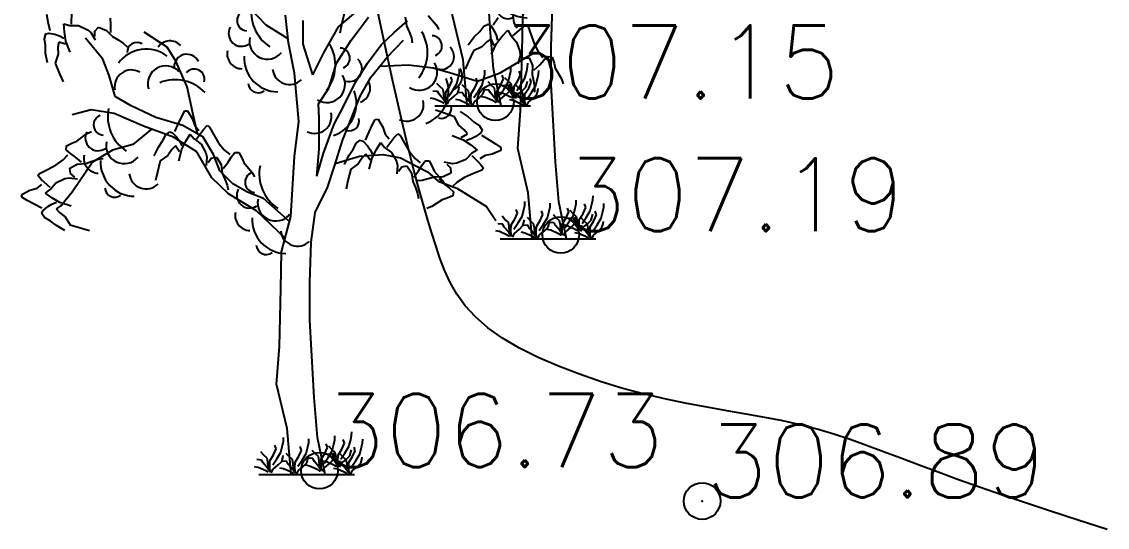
# Model space of a CAD drawing. Header units: millimetres. Extents: x 524954 to 526204, y 9523489 to 9524010.
# Drawn here: x 526007.59 to 526022.45, y 9523843.08 to 9523850 of the extents above; entities that cross this region are included whole.
import ezdxf

# ---------------------------------------------------------------- set-up
doc = ezdxf.new("R2010")
doc.units = ezdxf.units.MM
doc.header["$PDMODE"] = 32
doc.header["$PDSIZE"] = 0.5
doc.linetypes.add('ACAD_ISO12W100', pattern=[21, 12, -3, 0, -3, 0, -3])
for name, color, linetype in [('Arbre', 34, 'ACAD_ISO12W100'), ('CN_01_00', 3, 'Continuous'), ('TopoAlt', 3, 'Continuous'), ('TOPOJIS', 7, 'Continuous')]:
    doc.layers.add(name, color=color, linetype=linetype)
doc.styles.add('Simplex 1.0', font='Simplex.shx', dxfattribs={"width": 0.99, "height": 1})

# ---------------------------------------------------------------- blocks, each defined once
blk = doc.blocks.new('TCPOINT M')
at = {"color": 0}
blk.add_point((0, 0), dxfattribs=at)
at = {"layer": 'TopoAlt', "style": 'Simplex 1.0', "width": 0.99}
blk.add_attdef('ALT', (0.15, 0.15), '', height=1, dxfattribs=at)
blk = doc.blocks.new('v088')
at = {"color": 3, "linetype": 'Continuous'}
for p, q in [((-3.535, 6.188), (-3.555, 6.29)), ((-3.216, 6.161), (-3.213, 6.322)), ((-2.677, 6.155), (-2.683, 6.24)), ((0.516, 6.305), (0.479, 6.149)), ((1.348, 6.255), (1.367, 6.137)), ((1.661, 6.279), (1.771, 6.151)), ((2.554, 6.15), (2.623, 6.25)), ((2.82, 6.28), (2.835, 6.18)), ((-3.51, 6.069), (-3.535, 6.188)), ((-3.32, 6.164), (-3.24, 6.142)), ((-3.314, 6.053), (-3.32, 6.164)), ((-3.24, 6.142), (-3.121, 6.14)), ((-3.121, 6.14), (-2.999, 6.083)), ((-2.895, 6.065), (-2.845, 6.118)), ((-2.845, 6.118), (-2.738, 6.075)), ((-2.68, 6.046), (-2.677, 6.155)), ((0.479, 6.149), (0.454, 6.035)), ((1.367, 6.137), (1.402, 6.054)), ((1.771, 6.151), (1.807, 6.088)), ((2.37, 6.061), (2.423, 6.13)), ((2.423, 6.13), (2.485, 6.161)), ((2.485, 6.161), (2.52, 6.142)), ((2.52, 6.142), (2.566, 6.069)), ((2.823, 6), (2.943, 6.107)), ((2.835, 6.18), (2.877, 6.107)), ((2.943, 6.107), (3.004, 6.15)), ((3.004, 6.15), (3.031, 6.123)), ((3.031, 6.123), (3.07, 6.007)), ((-3.586, 5.96), (-3.566, 6.026)), ((-3.573, 5.874), (-3.586, 5.96)), ((-3.566, 6.026), (-3.528, 6.038)), ((-3.528, 6.038), (-3.444, 6.022)), ((-3.444, 6.022), (-3.38, 5.999)), ((-3.38, 5.999), (-3.32, 5.968)), ((-3.294, 5.928), (-3.314, 6.053)), ((-2.999, 6.083), (-2.952, 6.044)), ((-2.952, 6.044), (-2.892, 5.945)), ((-2.896, 5.991), (-2.895, 6.065)), ((-2.738, 6.075), (-2.654, 5.99)), ((-2.654, 5.99), (-2.576, 5.943)), ((-2.576, 5.943), (-2.504, 5.896)), ((1.402, 6.054), (1.433, 5.974)), ((1.433, 5.974), (1.446, 5.906)), ((2.212, 5.877), (2.293, 5.984)), ((2.293, 5.984), (2.37, 6.061)), ((2.523, 5.957), (2.466, 5.919)), ((2.566, 5.869), (2.523, 5.957)), ((2.566, 6.069), (2.593, 6.007)), ((2.593, 6.007), (2.612, 5.942)), ((2.6, 5.896), (2.677, 5.996)), ((2.677, 5.996), (2.754, 6.077)), ((2.754, 6.077), (2.793, 6.004)), ((2.793, 6.004), (2.873, 5.915)), ((3.07, 6.007), (3.116, 5.88)), ((-3.57, 5.765), (-3.573, 5.874)), ((-3.392, 5.914), (-3.403, 5.846)), ((-3.403, 5.846), (-3.4, 5.748)), ((-3.298, 5.884), (-3.392, 5.914)), ((-3.235, 5.777), (-3.294, 5.928)), ((-2.504, 5.896), (-2.454, 5.849)), ((2.281, 5.796), (2.216, 5.65)), ((2.396, 5.85), (2.281, 5.796)), ((2.466, 5.919), (2.396, 5.85)), ((2.531, 5.75), (2.6, 5.896)), ((2.873, 5.915), (2.916, 5.788)), ((3.116, 5.88), (3.173, 5.777)), ((-3.547, 5.632), (-3.57, 5.765)), ((-3.4, 5.748), (-3.44, 5.627)), ((2.216, 5.65), (2.169, 5.542)), ((2.92, 5.727), (2.889, 5.615)), ((2.916, 5.788), (2.92, 5.727)), ((2.92, 5.65), (2.973, 5.7)), ((2.973, 5.7), (3.047, 5.7)), ((3.047, 5.7), (3.089, 5.592)), ((3.173, 5.777), (3.231, 5.703)), ((3.189, 5.603), (3.247, 5.665)), ((3.247, 5.665), (3.304, 5.719)), ((3.304, 5.719), (3.358, 5.707)), ((3.358, 5.707), (3.385, 5.627)), ((-3.44, 5.627), (-3.379, 5.479)), ((3.089, 5.592), (3.085, 5.473)), ((3.108, 5.53), (3.189, 5.603)), ((3.385, 5.627), (3.4, 5.557)), ((3.4, 5.557), (3.485, 5.411)), ((-3.379, 5.479), (-3.332, 5.372)), ((3.085, 5.473), (3.104, 5.384)), ((3.104, 5.384), (3.12, 5.3)), ((3.485, 5.411), (3.508, 5.342)), ((3.12, 5.3), (3.12, 5.23)), ((-1.707, 4.895), (-1.667, 4.973)), ((-1.667, 4.973), (-1.628, 4.976)), ((-1.628, 4.976), (-1.564, 4.867)), ((1.872, 4.946), (1.762, 4.985)), ((2.022, 4.89), (1.872, 4.946)), ((2.099, 4.964), (2.211, 4.89)), ((-1.801, 4.689), (-1.751, 4.8)), ((-1.751, 4.8), (-1.707, 4.895)), ((-1.564, 4.867), (-1.531, 4.771)), ((-1.531, 4.771), (-1.475, 4.707)), ((-1.411, 4.72), (-1.359, 4.773)), ((-1.359, 4.773), (-1.327, 4.751)), ((0.855, 4.685), (0.899, 4.779)), ((0.899, 4.779), (0.939, 4.857)), ((0.939, 4.857), (0.978, 4.861)), ((0.978, 4.861), (1.042, 4.751)), ((2.083, 4.778), (2.022, 4.89)), ((2.157, 4.714), (2.083, 4.778)), ((2.211, 4.89), (2.293, 4.818)), ((2.293, 4.818), (2.365, 4.769)), ((2.365, 4.769), (2.4, 4.71)), ((-3.143, 4.557), (-3.01, 4.66)), ((-3.01, 4.66), (-2.944, 4.692)), ((-1.966, 4.567), (-1.926, 4.645)), ((-1.926, 4.645), (-1.871, 4.687)), ((-1.871, 4.687), (-1.833, 4.675)), ((-1.833, 4.675), (-1.774, 4.612)), ((-1.774, 4.612), (-1.736, 4.556)), ((-1.651, 4.561), (-1.591, 4.654)), ((-1.591, 4.654), (-1.539, 4.59)), ((-1.508, 4.592), (-1.411, 4.72)), ((-1.327, 4.751), (-1.268, 4.645)), ((-1.268, 4.645), (-1.199, 4.529)), ((0.805, 4.573), (0.855, 4.685)), ((1.042, 4.751), (1.075, 4.656)), ((1.075, 4.656), (1.131, 4.592)), ((1.098, 4.476), (1.195, 4.604)), ((1.195, 4.604), (1.247, 4.657)), ((1.247, 4.657), (1.279, 4.636)), ((1.279, 4.636), (1.338, 4.53)), ((1.992, 4.638), (2.142, 4.578)), ((2.113, 4.611), (2.199, 4.658)), ((2.199, 4.658), (2.157, 4.714)), ((2.313, 4.623), (2.253, 4.592)), ((2.383, 4.674), (2.313, 4.623)), ((2.4, 4.71), (2.383, 4.674)), ((2.393, 4.64), (2.497, 4.577)), ((-3.291, 4.441), (-3.287, 4.496)), ((-3.287, 4.496), (-3.21, 4.533)), ((-3.21, 4.533), (-3.143, 4.557)), ((-2.086, 4.357), (-2.027, 4.477)), ((-2.027, 4.477), (-1.966, 4.567)), ((-1.795, 4.494), (-1.845, 4.445)), ((-1.737, 4.415), (-1.795, 4.494)), ((-1.736, 4.556), (-1.705, 4.495)), ((-1.708, 4.448), (-1.651, 4.561)), ((-1.539, 4.59), (-1.443, 4.518)), ((-1.443, 4.518), (-1.378, 4.401)), ((-1.199, 4.529), (-1.123, 4.438)), ((0.64, 4.452), (0.68, 4.53)), ((0.68, 4.53), (0.735, 4.572)), ((0.735, 4.572), (0.773, 4.559)), ((0.773, 4.559), (0.832, 4.496)), ((0.832, 4.496), (0.87, 4.441)), ((0.955, 4.445), (1.015, 4.539)), ((1.015, 4.539), (1.067, 4.474)), ((1.067, 4.474), (1.163, 4.402)), ((1.338, 4.53), (1.407, 4.414)), ((2.142, 4.578), (2.247, 4.507)), ((2.253, 4.592), (2.189, 4.569)), ((2.247, 4.507), (2.332, 4.436)), ((2.497, 4.577), (2.585, 4.521)), ((2.585, 4.521), (2.658, 4.472)), ((2.658, 4.472), (2.656, 4.433)), ((-3.331, 4.304), (-3.266, 4.37)), ((-3.23, 4.39), (-3.291, 4.441)), ((-3.162, 4.341), (-3.23, 4.39)), ((-3.079, 4.271), (-3.162, 4.341)), ((-2.933, 4.286), (-2.851, 4.312)), ((-2.851, 4.312), (-2.783, 4.321)), ((-1.9, 4.365), (-2.003, 4.29)), ((-1.845, 4.445), (-1.9, 4.365)), ((-1.749, 4.291), (-1.708, 4.448)), ((-1.378, 4.401), (-1.363, 4.341)), ((-1.363, 4.341), (-1.372, 4.226)), ((-1.349, 4.266), (-1.305, 4.325)), ((-1.305, 4.325), (-1.233, 4.338)), ((-1.233, 4.338), (-1.171, 4.241)), ((-1.123, 4.438), (-1.052, 4.377)), ((-1.075, 4.271), (-1.03, 4.342)), ((-1.03, 4.342), (-0.984, 4.405)), ((-0.984, 4.405), (-0.928, 4.404)), ((-0.928, 4.404), (-0.887, 4.33)), ((-0.887, 4.33), (-0.859, 4.265)), ((0.52, 4.241), (0.579, 4.362)), ((0.579, 4.362), (0.64, 4.452)), ((0.761, 4.33), (0.706, 4.249)), ((0.811, 4.379), (0.761, 4.33)), ((0.869, 4.3), (0.811, 4.379)), ((0.857, 4.176), (0.898, 4.333)), ((0.87, 4.441), (0.901, 4.38)), ((0.898, 4.333), (0.955, 4.445)), ((1.163, 4.402), (1.228, 4.286)), ((1.407, 4.414), (1.483, 4.322)), ((1.483, 4.322), (1.554, 4.261)), ((2.262, 4.393), (2.179, 4.306)), ((2.26, 4.362), (2.375, 4.249)), ((2.332, 4.436), (2.262, 4.393)), ((2.441, 4.361), (2.371, 4.315)), ((2.54, 4.383), (2.441, 4.361)), ((2.656, 4.433), (2.54, 4.383)), ((-3.656, 4.117), (-3.547, 4.171)), ((-3.547, 4.171), (-3.427, 4.233)), ((-3.427, 4.233), (-3.331, 4.304)), ((-3.239, 4.188), (-3.137, 4.244)), ((-3.229, 4.115), (-3.239, 4.188)), ((-3.137, 4.244), (-3.019, 4.255)), ((-3.019, 4.255), (-2.933, 4.286)), ((-2.003, 4.29), (-2.04, 4.134)), ((-1.171, 4.241), (-1.153, 4.123)), ((-1.141, 4.184), (-1.075, 4.271)), ((-0.859, 4.265), (-0.748, 4.137)), ((0.603, 4.175), (0.566, 4.019)), ((0.706, 4.249), (0.603, 4.175)), ((1.228, 4.286), (1.243, 4.226)), ((1.243, 4.226), (1.234, 4.11)), ((1.258, 4.15), (1.301, 4.209)), ((1.301, 4.209), (1.373, 4.223)), ((1.373, 4.223), (1.435, 4.125)), ((1.531, 4.155), (1.576, 4.226)), ((1.576, 4.226), (1.623, 4.29)), ((1.623, 4.29), (1.678, 4.289)), ((1.678, 4.289), (1.719, 4.214)), ((1.719, 4.214), (1.747, 4.149)), ((1.994, 4.248), (1.88, 4.272)), ((1.917, 4.244), (1.97, 4.193)), ((1.97, 4.193), (1.975, 4.12)), ((2.055, 4.256), (1.994, 4.248)), ((2.179, 4.306), (2.055, 4.256)), ((2.396, 4.162), (2.283, 4.116)), ((2.375, 4.249), (2.421, 4.191)), ((2.421, 4.191), (2.396, 4.162)), ((-3.679, 4.087), (-3.656, 4.117)), ((-3.629, 4.032), (-3.679, 4.087)), ((-3.507, 3.927), (-3.629, 4.032)), ((-3.43, 3.988), (-3.309, 4.046)), ((-3.309, 4.046), (-3.249, 4.058)), ((-3.249, 4.058), (-3.134, 4.042)), ((-3.172, 4.068), (-3.229, 4.115)), ((-2.04, 4.134), (-2.065, 4.02)), ((-1.153, 4.123), (-1.118, 4.039)), ((-1.118, 4.039), (-1.087, 3.959)), ((-0.748, 4.137), (-0.713, 4.073)), ((0.566, 4.019), (0.541, 3.904)), ((1.435, 4.125), (1.453, 4.007)), ((1.465, 4.068), (1.531, 4.155)), ((1.58, 4.022), (1.511, 4.017)), ((1.664, 4.043), (1.58, 4.022)), ((1.751, 4.067), (1.664, 4.043)), ((1.747, 4.149), (1.858, 4.021)), ((1.87, 4.071), (1.751, 4.067)), ((1.81, 4.048), (1.888, 3.972)), ((1.858, 4.021), (1.893, 3.958)), ((1.975, 4.12), (1.87, 4.071)), ((2.16, 4.062), (2.059, 3.998)), ((2.283, 4.116), (2.16, 4.062)), ((-3.898, 3.83), (-3.785, 3.887)), ((-3.785, 3.887), (-3.688, 3.915)), ((-3.688, 3.915), (-3.621, 3.967)), ((-3.574, 3.849), (-3.507, 3.896)), ((-3.507, 3.896), (-3.43, 3.988)), ((-1.087, 3.959), (-1.074, 3.891)), ((1.453, 4.007), (1.488, 3.924)), ((1.488, 3.924), (1.519, 3.844)), ((1.888, 3.972), (1.953, 3.918)), ((1.953, 3.918), (2.01, 3.864)), ((2.059, 3.998), (1.99, 3.936)), ((2.01, 3.864), (2.002, 3.81)), ((-3.897, 3.791), (-3.898, 3.83)), ((-3.821, 3.747), (-3.897, 3.791)), ((-3.729, 3.697), (-3.821, 3.747)), ((-3.484, 3.783), (-3.574, 3.849)), ((-3.485, 3.698), (-3.422, 3.725)), ((-3.375, 3.72), (-3.484, 3.783)), ((-3.221, 3.67), (-3.375, 3.72)), ((1.519, 3.844), (1.532, 3.776)), ((1.855, 3.758), (1.714, 3.664)), ((1.923, 3.778), (1.855, 3.758)), ((2.002, 3.81), (1.923, 3.778)), ((-3.621, 3.641), (-3.729, 3.697)), ((-3.623, 3.571), (-3.609, 3.608)), ((-3.585, 3.514), (-3.623, 3.571)), ((-3.609, 3.608), (-3.542, 3.663)), ((-3.542, 3.663), (-3.485, 3.698)), ((-3.344, 3.689), (-3.426, 3.635)), ((-3.426, 3.635), (-3.38, 3.583)), ((-3.38, 3.583), (-3.303, 3.524)), ((1.714, 3.664), (1.647, 3.637)), ((-3.509, 3.469), (-3.585, 3.514)), ((-3.423, 3.403), (-3.509, 3.469)), ((-3.303, 3.524), (-3.234, 3.416)), ((-3.234, 3.416), (-3.081, 3.37)), ((-3.306, 3.337), (-3.423, 3.403)), ((-3.081, 3.37), (-2.968, 3.339)), ((-0.329, 0.397), (-0.317, 0.454)), ((-0.317, 0.454), (-0.315, 0.507)), ((0.029, 0.435), (0.031, 0.488)), ((0.373, 0.416), (0.385, 0.474)), ((0.385, 0.474), (0.387, 0.526)), ((0.517, 0.426), (0.5, 0.476)), ((0.579, 0.38), (0.603, 0.474)), ((0.603, 0.474), (0.615, 0.531)), ((0.615, 0.531), (0.618, 0.584)), ((0.765, 0.43), (0.767, 0.483)), ((-0.587, 0.264), (-0.627, 0.308)), ((-0.452, 0.267), (-0.416, 0.349)), ((-0.416, 0.349), (-0.433, 0.399)), ((-0.409, 0.214), (-0.353, 0.303)), ((-0.353, 0.303), (-0.329, 0.397)), ((-0.106, 0.248), (-0.07, 0.329)), ((-0.07, 0.329), (-0.087, 0.38)), ((-0.007, 0.284), (0.017, 0.377)), ((0.017, 0.377), (0.029, 0.435)), ((0.115, 0.284), (0.075, 0.327)), ((0.25, 0.286), (0.286, 0.368)), ((0.286, 0.368), (0.269, 0.418)), ((0.293, 0.233), (0.349, 0.322)), ((0.346, 0.341), (0.305, 0.385)), ((0.392, 0.301), (0.346, 0.341)), ((0.349, 0.322), (0.373, 0.416)), ((0.404, 0.243), (0.392, 0.301)), ((0.43, 0.264), (0.481, 0.344)), ((0.481, 0.344), (0.517, 0.426)), ((0.524, 0.291), (0.579, 0.38)), ((0.591, 0.255), (0.606, 0.303)), ((0.606, 0.303), (0.613, 0.337)), ((0.63, 0.243), (0.666, 0.325)), ((0.666, 0.325), (0.649, 0.375)), ((0.728, 0.279), (0.752, 0.373)), ((0.752, 0.373), (0.765, 0.43)), ((-0.618, 0.197), (-0.683, 0.202)), ((-0.596, 0.159), (-0.618, 0.197)), ((-0.536, 0.087), (-0.596, 0.159)), ((-0.541, 0.224), (-0.587, 0.264)), ((-0.529, 0.166), (-0.541, 0.224)), ((-0.524, 0.099), (-0.529, 0.166)), ((-0.505, 0.106), (-0.502, 0.188)), ((-0.502, 0.188), (-0.452, 0.267)), ((-0.464, 0.132), (-0.409, 0.214)), ((-0.387, 0.132), (-0.341, 0.178)), ((-0.341, 0.178), (-0.327, 0.226)), ((-0.272, 0.178), (-0.337, 0.183)), ((-0.327, 0.226), (-0.32, 0.26)), ((-0.24, 0.245), (-0.281, 0.288)), ((-0.25, 0.139), (-0.272, 0.178)), ((-0.195, 0.204), (-0.24, 0.245)), ((-0.183, 0.147), (-0.195, 0.204)), ((-0.159, 0.087), (-0.156, 0.168)), ((-0.156, 0.168), (-0.106, 0.248)), ((-0.118, 0.113), (-0.063, 0.195)), ((-0.063, 0.195), (-0.007, 0.284)), ((-0.041, 0.113), (0.005, 0.159)), ((0.005, 0.159), (0.019, 0.207)), ((0.019, 0.207), (0.026, 0.24)), ((0.084, 0.216), (0.019, 0.221)), ((0.106, 0.178), (0.084, 0.216)), ((0.166, 0.106), (0.106, 0.178)), ((0.161, 0.243), (0.115, 0.284)), ((0.173, 0.185), (0.161, 0.243)), ((0.178, 0.118), (0.173, 0.185)), ((0.197, 0.125), (0.2, 0.207)), ((0.2, 0.207), (0.25, 0.286)), ((0.272, 0.173), (0.221, 0.183)), ((0.238, 0.151), (0.293, 0.233)), ((0.243, 0.091), (0.315, 0.151)), ((0.315, 0.274), (0.25, 0.279)), ((0.365, 0.13), (0.272, 0.173)), ((0.337, 0.236), (0.315, 0.274)), ((0.315, 0.151), (0.361, 0.197)), ((0.397, 0.163), (0.337, 0.236)), ((0.361, 0.197), (0.375, 0.245)), ((0.375, 0.245), (0.382, 0.279)), ((0.433, 0.108), (0.397, 0.163)), ((0.464, 0.173), (0.399, 0.178)), ((0.409, 0.175), (0.404, 0.243)), ((0.428, 0.183), (0.43, 0.264)), ((0.433, 0.113), (0.428, 0.183)), ((0.45, 0.099), (0.474, 0.149)), ((0.495, 0.24), (0.454, 0.284)), ((0.486, 0.135), (0.464, 0.173)), ((0.469, 0.209), (0.524, 0.291)), ((0.474, 0.149), (0.546, 0.209)), ((0.541, 0.2), (0.495, 0.24)), ((0.553, 0.142), (0.541, 0.2)), ((0.546, 0.209), (0.591, 0.255)), ((0.577, 0.082), (0.579, 0.163)), ((0.579, 0.163), (0.63, 0.243)), ((0.618, 0.108), (0.673, 0.19)), ((0.673, 0.19), (0.728, 0.279)), ((0.695, 0.108), (0.74, 0.154)), ((0.74, 0.154), (0.755, 0.202)), ((0.755, 0.202), (0.762, 0.236)), ((-0.661, 0.096), (-0.712, 0.106)), ((-0.567, 0.053), (-0.661, 0.096)), ((-0.527, 0.031), (-0.567, 0.053)), ((-0.5, 0.031), (-0.536, 0.087)), ((-0.5, 0.036), (-0.505, 0.106)), ((-0.483, 0.022), (-0.459, 0.072)), ((-0.459, 0.072), (-0.387, 0.132)), ((-0.315, 0.077), (-0.365, 0.087)), ((-0.221, 0.034), (-0.315, 0.077)), ((-0.19, 0.067), (-0.25, 0.139)), ((-0.18, 0.012), (-0.221, 0.034)), ((-0.154, 0.012), (-0.19, 0.067)), ((-0.178, 0.079), (-0.183, 0.147)), ((-0.154, 0.017), (-0.159, 0.087)), ((-0.137, 0.002), (-0.113, 0.053)), ((-0.113, 0.053), (-0.041, 0.113)), ((0.041, 0.115), (-0.01, 0.125)), ((0.135, 0.072), (0.041, 0.115)), ((0.175, 0.05), (0.135, 0.072)), ((0.202, 0.05), (0.166, 0.106)), ((0.202, 0.055), (0.197, 0.125)), ((0.219, 0.041), (0.243, 0.091)), ((0.406, 0.108), (0.365, 0.13)), ((0.421, 0.072), (0.37, 0.082)), ((0.514, 0.029), (0.421, 0.072)), ((0.546, 0.063), (0.486, 0.135)), ((0.555, 0.007), (0.514, 0.029)), ((0.582, 0.007), (0.546, 0.063)), ((0.558, 0.075), (0.553, 0.142)), ((0.582, 0.012), (0.577, 0.082)), ((0.599, -0.002), (0.623, 0.048)), ((0.623, 0.048), (0.695, 0.108))]:
    blk.add_line(p, q, dxfattribs=at)
at = {"linetype": 'Continuous'}
for p, q in [((-0.551, 6.145), (-0.78, 6.382)), ((-0.248, 5.902), (-0.287, 6.281)), ((0.438, 6.122), (0.743, 6.383)), ((0.61, 5.939), (0.846, 6.255)), ((-0.254, 5.961), (-0.551, 6.145)), ((-0.049, 5.888), (-0.049, 6.211)), ((0.24, 5.776), (0.438, 6.122)), ((1.198, 6.044), (1.381, 6.204)), ((-2.787, 5.681), (-3.023, 5.969)), ((-1.907, 5.843), (-2.222, 6.048)), ((1.021, 5.879), (1.198, 6.044)), ((1.1, 5.706), (1.325, 5.941)), ((-1.791, 5.652), (-1.907, 5.843)), ((-0.165, 5.487), (-0.248, 5.902)), ((0.085, 5.468), (-0.049, 5.888)), ((0.411, 5.624), (0.61, 5.939)), ((0.834, 5.626), (1.021, 5.879)), ((-2.701, 5.459), (-2.787, 5.681)), ((-1.635, 5.301), (-1.791, 5.652)), ((0.085, 5.468), (0.24, 5.776)), ((0.881, 5.441), (1.1, 5.706)), ((2.646, 5.496), (3.119, 5.774)), ((0.306, 5.286), (0.411, 5.624)), ((0.671, 5.368), (0.834, 5.626)), ((1.001, 5.586), (1.394, 5.601)), ((1.394, 5.601), (1.731, 5.564)), ((1.731, 5.564), (2, 5.483)), ((2.338, 5.378), (2.646, 5.496)), ((-2.621, 5.169), (-2.701, 5.459)), ((-0.107, 4.829), (-0.165, 5.487)), ((0.51, 5.041), (0.671, 5.368)), ((0.731, 5.176), (0.881, 5.441)), ((2, 5.483), (2.338, 5.378)), ((-1.559, 4.967), (-1.635, 5.301)), ((0.161, 5.071), (0.306, 5.286)), ((-2.4, 5.043), (-2.621, 5.169)), ((0.172, 4.872), (0.161, 5.071)), ((0.619, 4.888), (0.731, 5.176)), ((-2.946, 4.988), (-3.206, 4.92)), ((-2.634, 4.938), (-2.946, 4.988)), ((-2.233, 4.766), (-2.634, 4.938)), ((-2.061, 4.882), (-2.4, 5.043)), ((-1.492, 4.659), (-1.559, 4.967)), ((0.379, 4.79), (0.51, 5.041)), ((-1.819, 4.613), (-2.233, 4.766)), ((-1.692, 4.771), (-2.061, 4.882)), ((-1.415, 4.615), (-1.692, 4.771)), ((-0.166, 4.349), (-0.107, 4.829)), ((0.174, 4.45), (0.172, 4.872)), ((0.231, 4.395), (0.379, 4.79)), ((0.489, 4.568), (0.619, 4.888)), ((-2.123, 4.725), (-2.377, 4.514)), ((-1.504, 4.415), (-1.819, 4.613)), ((-1.273, 4.376), (-1.415, 4.615)), ((-2.377, 4.514), (-2.655, 4.434)), ((0.384, 4.23), (0.489, 4.568)), ((-2.655, 4.434), (-2.931, 4.273)), ((-1.298, 4.058), (-1.504, 4.415)), ((-1.188, 4.154), (-1.273, 4.376)), ((-0.217, 3.527), (-0.166, 4.349)), ((0.138, 4.082), (0.174, 4.45)), ((0.138, 4.082), (0.231, 4.395)), ((0.391, 4.253), (0.724, 4.355)), ((0.724, 4.355), (1.047, 4.375)), ((1.047, 4.375), (1.284, 4.33)), ((1.284, 4.33), (1.655, 4.138)), ((-2.931, 4.273), (-3.209, 3.863)), ((0.285, 3.923), (0.384, 4.23)), ((-1.069, 3.839), (-1.298, 4.058)), ((-1.01, 3.977), (-1.188, 4.154)), ((1.655, 4.138), (1.8, 4.011)), ((1.8, 4.011), (2.057, 3.917)), ((-3.209, 3.863), (-3.367, 3.667)), ((-0.808, 3.863), (-1.01, 3.977)), ((-0.589, 3.774), (-0.808, 3.863)), ((0.118, 3.584), (0.285, 3.923)), ((2.057, 3.917), (2.461, 3.664)), ((-0.685, 3.605), (-1.069, 3.839)), ((-0.234, 3.461), (-0.589, 3.774)), ((-0.294, 3.234), (-0.685, 3.605)), ((0.064, 3.179), (0.118, 3.584)), ((2.461, 3.664), (2.589, 3.474)), ((-0.344, 3.046), (-0.217, 3.527)), ((0.045, 2.625), (0.064, 3.179)), ((-0.352, 2.542), (-0.344, 3.046)), ((-0.373, 1.752), (-0.352, 2.542)), ((0.043, 2.109), (0.045, 2.625)), ((0.102, 1.053), (0.043, 2.109)), ((-0.412, 1.235), (-0.373, 1.752)), ((-0.268, 0.628), (-0.412, 1.235)), ((0.151, 0.506), (0.102, 1.053)), ((-0.213, 0), (-0.268, 0.628)), ((0.256, 0), (0.151, 0.506)), ((-0.654, 0), (0.654, 0))]:
    blk.add_line(p, q, dxfattribs=at)
at = {"color": 3, "linetype": 'Continuous'}
for centre, major_axis, start_param, end_param in [((-0.193, 6.324), (-0.4, 0.4), 0.587708, 1.773422), ((-0.812, 6.21), (-0.099, 0.099), -0.421529, 2.292047), ((-0.89, 6.033), (0.125, 0.125), 1.864761, 4.52862), ((-0.535, 5.925), (0.174, 0.174), 2.133893, 4.816631), ((1.088, 5.771), (-0.4, 0.4), 3.265538, 4.451253), ((1.711, 5.861), (0.099, 0.099), 4.31771, 7.031286), ((-2.195, 5.352), (0.33, 0.33), 0.12682, 1.733702), ((-2.32, 5.773), (0.0964, 0.0964), 0.254619, 2.377018), ((-1.869, 5.725), (0.145, 0.145), 6.263619, 7.998733), ((-0.882, 5.754), (-0.145, 0.145), 0.590553, 2.325666), ((-0.172, 5.602), (0.4, 0.4), 4.836335, 6.022049), ((0.452, 5.692), (0.099, 0.099), 4.31771, 7.031286), ((1.841, 5.718), (-0.125, 0.125), 2.081137, 4.744996), ((-1.637, 5.571), (-0.125, 0.125), 4.396235, 7.060094), ((-0.39, 5.7), (0.33, 0.33), 2.307735, 3.914618), ((0.582, 5.55), (0.125, 0.125), 3.651933, 6.315792), ((-2.395, 5.301), (-0.164, 0.164), -1.288499, 0.949924), ((-1.928, 5.343), (0.174, 0.174), 6.236163, 8.918901), ((-1.536, 5.406), (0.099, 0.099), 5.251538, 7.965114), ((-0.234, 5.566), (-0.164, 0.164), 0.892416, 3.130839), ((1.54, 5.502), (0.174, 0.174), 3.363922, 6.046661), ((1.924, 5.452), (-0.145, 0.145), 2.713295, 4.448408), ((-1.797, 4.833), (0.4, 0.4), 6.260774, 7.446489), ((0.28, 5.334), (0.174, 0.174), 3.363922, 6.046661), ((0.664, 5.283), (-0.145, 0.145), 2.713295, 4.448408), ((1.475, 5.243), (0.33, 0.33), 4.265936, 5.872819), ((-0.663, 5.357), (0.0964, 0.0964), 2.435534, 4.557933), ((0.215, 5.075), (-0.33, 0.33), 2.69514, 4.302022), ((1.37, 5.065), (-0.164, 0.164), 1.908121, 4.146545), ((-2.774, 4.781), (-0.099, 0.099), -0.421529, 2.292047), ((-2.155, 4.896), (-0.4, 0.4), 0.587708, 1.773422), ((0.11, 4.897), (-0.164, 0.164), 1.908121, 4.146545), ((1.844, 5.006), (-0.0964, 0.0964), 2.051824, 4.174223), ((0.584, 4.837), (0.0964, 0.0964), 3.62262, 5.745019), ((-2.851, 4.605), (-0.125, 0.125), 0.293965, 2.957824), ((-2.497, 4.497), (0.174, 0.174), 2.133893, 4.816631), ((-2.844, 4.326), (-0.145, 0.145), 0.590553, 2.325666), ((-2.352, 4.272), (0.33, 0.33), 2.307735, 3.914618), ((-0.082, 4.112), (0.4, 0.4), 2.158504, 3.344219), ((-2.195, 4.138), (0.164, 0.164), 2.463212, 4.701636), ((-0.702, 3.998), (0.099, 0.099), 1.149268, 3.862844), ((-2.625, 3.929), (0.0964, 0.0964), 2.435534, 4.557933), ((-0.779, 3.821), (0.125, 0.125), 1.864761, 4.52862), ((-0.424, 3.713), (0.174, 0.174), 2.133893, 4.816631), ((-0.772, 3.542), (-0.145, 0.145), 0.590553, 2.325666), ((-0.28, 3.489), (0.33, 0.33), 2.307735, 3.914618), ((-0.123, 3.354), (0.164, 0.164), 2.463212, 4.701636), ((-0.553, 3.145), (0.0964, 0.0964), 2.435534, 4.557933)]:
    blk.add_ellipse(centre, major_axis=major_axis, ratio=1, start_param=start_param, end_param=end_param, dxfattribs=at)

msp = doc.modelspace()

# ---------------------------------------------------------------- linework, layer by layer
at = {"layer": 'CN_01_00', "elevation": 307, "flags": 128}
msp.add_lwpolyline([(526022.446, 9523843.054), (526022.177, 9523843.139), (526021.893, 9523843.23), (526021.599, 9523843.326), (526021.299, 9523843.425), (526020.998, 9523843.528), (526020.7, 9523843.631), (526020.41, 9523843.734), (526020.133, 9523843.835), (526019.871, 9523843.933), (526019.622, 9523844.027), (526019.384, 9523844.117), (526019.154, 9523844.202), (526018.928, 9523844.282), (526018.704, 9523844.356), (526018.477, 9523844.423), (526018.246, 9523844.484), (526018.007, 9523844.537), (526017.76, 9523844.585), (526017.505, 9523844.631), (526017.243, 9523844.676), (526016.973, 9523844.724), (526016.695, 9523844.776), (526016.41, 9523844.835), (526016.119, 9523844.903), (526015.82, 9523844.983), (526015.521, 9523845.074), (526015.224, 9523845.176), (526014.936, 9523845.287), (526014.661, 9523845.407), (526014.406, 9523845.535), (526014.174, 9523845.67), (526013.972, 9523845.812), (526013.802, 9523845.96), (526013.662, 9523846.113), (526013.548, 9523846.271), (526013.455, 9523846.433), (526013.378, 9523846.598), (526013.314, 9523846.766), (526013.258, 9523846.936), (526013.205, 9523847.107), (526013.152, 9523847.283), (526013.094, 9523847.474), (526013.031, 9523847.697), (526012.959, 9523847.966), (526012.876, 9523848.297), (526012.78, 9523848.706), (526012.666, 9523849.206), (526012.534, 9523849.814), (526012.382, 9523850.538)], dxfattribs=at)

# ---------------------------------------------------------------- block references
at = {"layer": 'Arbre'}
for p in [(526013.9, 9523848.848), (526014.793, 9523847.031), (526011.492, 9523843.806)]:
    msp.add_blockref('v088', p, dxfattribs=at)
at = {"layer": 'TOPOJIS'}
ref = msp.add_blockref('TCPOINT M', (526014.075, 9523848.898, 307.15), dxfattribs=at)
ref.add_attrib('ALT', '307.15', (526014.125, 9523848.948, 307.15), dxfattribs={"layer": 'TopoAlt', "height": 1, "style": 'Simplex 1.0', "width": 0.99})
ref = msp.add_blockref('TCPOINT M', (526014.969, 9523847.082, 307.19), dxfattribs=at)
ref.add_attrib('ALT', '307.19', (526015.019, 9523847.132, 307.19), dxfattribs={"layer": 'TopoAlt', "height": 1, "style": 'Simplex 1.0', "width": 0.99})
ref = msp.add_blockref('TCPOINT M', (526011.668, 9523843.857, 306.73), dxfattribs=at)
ref.add_attrib('ALT', '306.73', (526011.718, 9523843.907, 306.73), dxfattribs={"layer": 'TopoAlt', "height": 1, "style": 'Simplex 1.0', "width": 0.99})
ref = msp.add_blockref('TCPOINT M', (526016.903, 9523843.441, 306.89), dxfattribs=at)
ref.add_attrib('ALT', '306.89', (526016.953, 9523843.491, 306.89), dxfattribs={"layer": 'TopoAlt', "height": 1, "style": 'Simplex 1.0', "width": 0.99})

doc.saveas('drawing.dxf')
